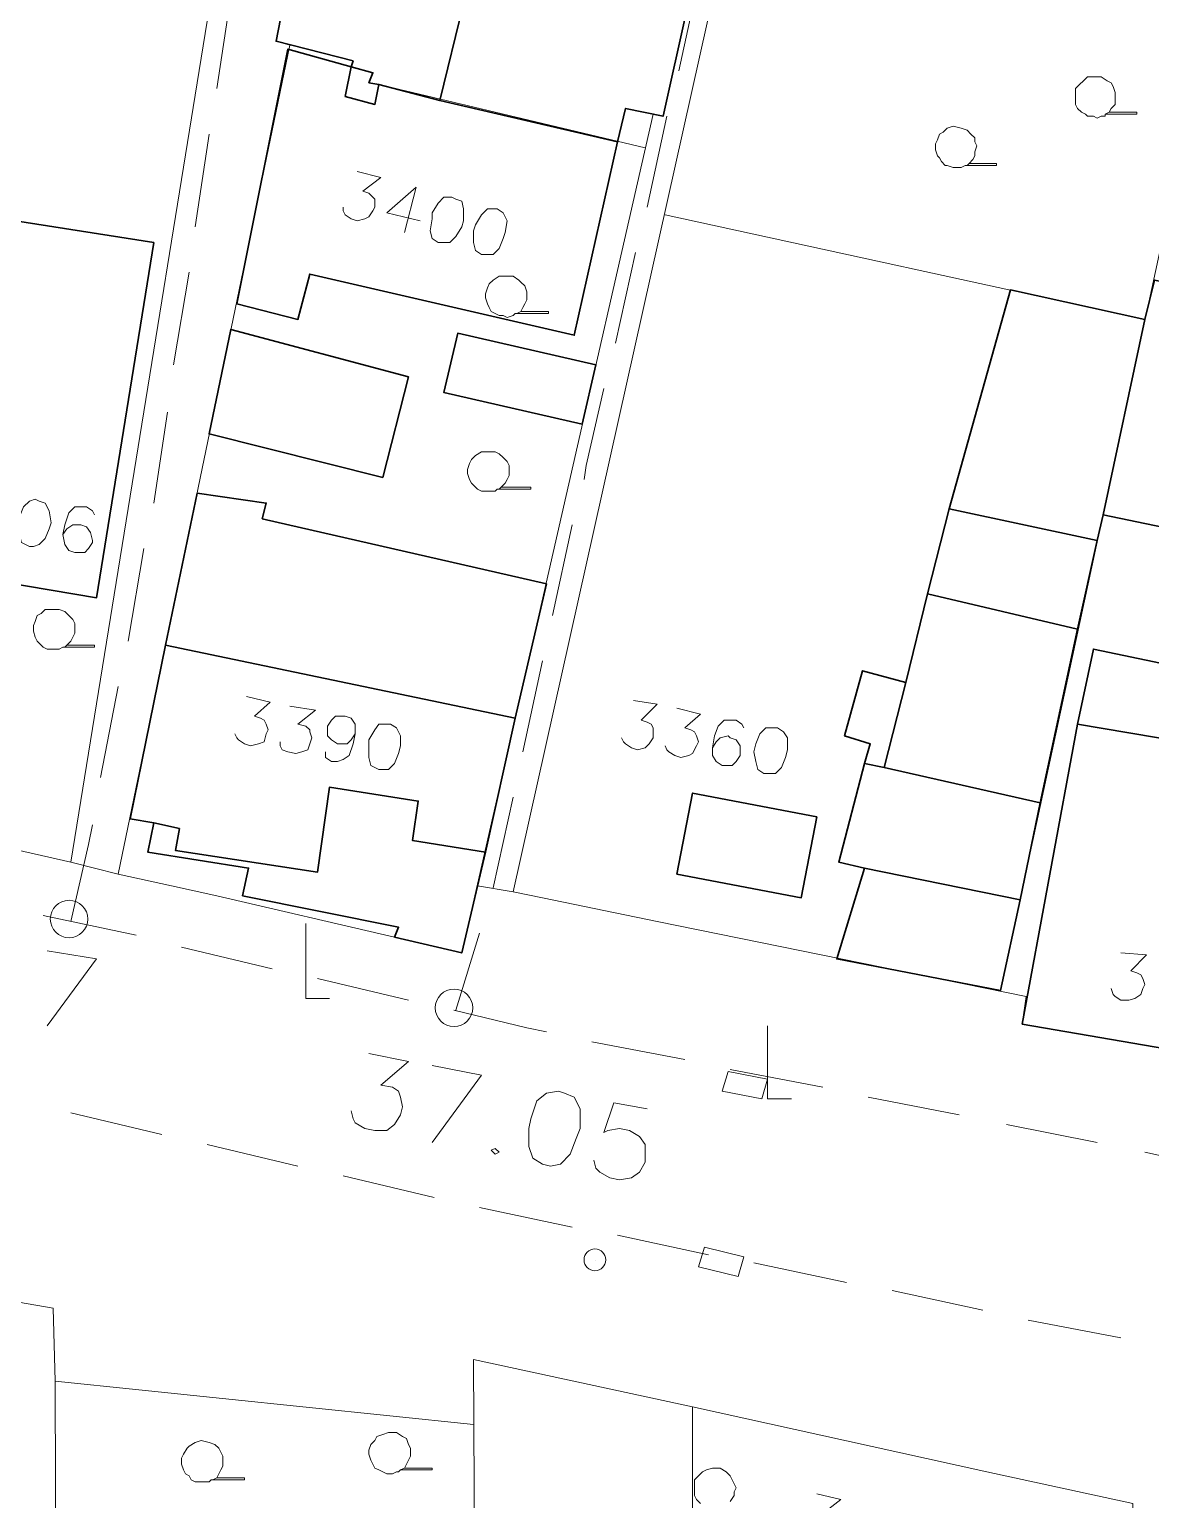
# Model space of a CAD drawing. Extents: x -2391 to 32076, y -11492 to 5852.
# Drawn here: x 4707.3 to 4755.3, y -1520.2 to -1457.1 of the extents above; entities that cross this region are included whole.
import ezdxf

# ---------------------------------------------------------------- set-up
doc = ezdxf.new("R2010")
doc.units = 0
doc.header["$LTSCALE"] = 7
for name, color, linetype in [('ALVE-CT', 3, 'CONTINUOUS'), ('PDF2_A101 - EDIFICACAO', 7, 'CONTINUOUS'), ('PDF2_A103 - PROJECAO_1', 7, 'CONTINUOUS'), ('PDF2_A104 - PROJECAO_2', 7, 'CONTINUOUS'), ('PDF2_A123 - N DE PORTA', 7, 'CONTINUOUS'), ('PDF2_A124 - MURO', 7, 'CONTINUOUS'), ('PDF2_C301 - MEIO_FIO_2D', 7, 'CONTINUOUS'), ('PDF2_C304 - CAMINHO_E_OUTROS_TIPOS_ACESSO_2D', 7, 'CONTINUOUS'), ('PDF2_C317 - BOCA_LOBO', 7, 'CONTINUOUS'), ('PDF2_F602 - ARVORE_ISOLADA', 7, 'CONTINUOUS'), ('PDF2_I902 - LUMINARIA', 7, 'CONTINUOUS'), ('PDF2_I903 - POSTE', 7, 'CONTINUOUS'), ('PDF2_N1403 - COTA_DE_APARELHO', 7, 'CONTINUOUS')]:
    doc.layers.add(name, color=color, linetype=linetype)

msp = doc.modelspace()

# ---------------------------------------------------------------- linework, layer by layer
at = {"layer": 'ALVE-CT'}
msp.add_circle((4550.796, -1271.53), 500, dxfattribs=at)
at = {"layer": 'PDF2_A101 - EDIFICACAO', "lineweight": 30}
for points in [[(4732.489, -1461.94), (4724.869, -1460.162), (4725.885, -1456.014), (4726.817, -1452.119), (4728.256, -1452.458), (4728.002, -1453.813), (4731.896, -1454.744), (4731.727, -1455.421), (4735.452, -1456.268), (4734.436, -1460.84), (4732.828, -1460.501)], [(4725.885, -1456.014), (4724.869, -1460.162), (4722.245, -1459.485), (4721.821, -1459.4), (4721.991, -1458.977), (4721.059, -1458.723), (4721.144, -1458.469), (4717.842, -1457.623), (4718.519, -1454.151)], [(4721.059, -1458.723), (4720.805, -1459.993), (4722.075, -1460.332), (4722.245, -1459.485), (4724.869, -1460.162), (4732.489, -1461.94), (4730.627, -1470.238), (4719.281, -1467.613), (4718.773, -1469.56), (4716.149, -1468.883), (4718.35, -1457.961)], [(4712.593, -1466.258), (4710.138, -1481.498), (4702.094, -1480.143), (4702.264, -1479.212), (4701.671, -1479.127), (4701.417, -1479.043), (4701.925, -1475.995), (4702.179, -1475.995), (4702.687, -1476.079), (4704.465, -1464.988)], [(4752.216, -1482.853), (4750.607, -1490.303), (4749.761, -1494.452), (4748.914, -1498.346), (4741.887, -1496.992), (4743.072, -1493.097), (4741.972, -1492.843), (4743.072, -1488.61), (4743.326, -1487.763), (4742.226, -1487.425), (4742.988, -1484.631), (4744.85, -1485.139), (4745.782, -1481.329), (4746.713, -1477.688), (4749.337, -1468.29), (4755.095, -1469.56), (4753.317, -1477.942), (4753.063, -1479.043)], [(4767.879, -1470.492), (4766.27, -1478.365), (4764.239, -1477.942), (4763.9, -1480.228), (4759.159, -1479.212), (4759.667, -1476.926), (4757.381, -1476.503), (4756.957, -1478.704), (4753.317, -1477.942), (4755.095, -1469.56), (4755.518, -1467.867), (4760.344, -1468.883)], [(4723.515, -1472.016), (4722.414, -1476.333), (4714.964, -1474.471), (4715.895, -1469.984)], [(4731.558, -1471.508), (4730.965, -1474.048), (4725.039, -1472.693), (4725.631, -1470.153)], [(4726.817, -1492.42), (4725.801, -1496.738), (4722.922, -1496.06), (4723.091, -1495.637), (4716.403, -1494.282), (4716.657, -1493.097), (4712.339, -1492.42), (4712.593, -1491.15), (4711.577, -1490.981), (4713.101, -1483.53), (4714.456, -1477.011), (4717.419, -1477.434), (4717.249, -1478.111), (4729.441, -1480.905), (4728.087, -1486.663)], [(4768.133, -1484.969), (4767.117, -1489.626), (4764.577, -1502.326), (4749.845, -1499.786), (4752.216, -1486.917), (4752.893, -1483.699), (4759.328, -1485.054), (4759.667, -1483.276), (4760.344, -1480.313), (4768.726, -1482.091)], [(4741.04, -1490.896), (4740.363, -1494.367), (4735.029, -1493.351), (4735.706, -1489.88)]]:
    msp.add_lwpolyline(points, close=True, dxfattribs=at)
at = {"layer": 'PDF2_A103 - PROJECAO_1', "lineweight": 30}
for points in [[(4760.344, -1468.883), (4767.879, -1470.492), (4766.27, -1478.365), (4764.239, -1477.942), (4759.667, -1476.926), (4757.381, -1476.503), (4756.957, -1478.704), (4753.317, -1477.942), (4755.095, -1469.56), (4755.518, -1467.867)], [(4752.216, -1482.853), (4750.607, -1490.303), (4749.761, -1494.452), (4743.072, -1493.097), (4741.972, -1492.843), (4743.072, -1488.61), (4743.919, -1488.779), (4744.85, -1485.139), (4745.782, -1481.329), (4746.713, -1477.688), (4753.063, -1479.043)], [(4728.087, -1486.663), (4726.817, -1492.42), (4723.684, -1491.912), (4723.938, -1490.219), (4720.128, -1489.626), (4719.62, -1493.266), (4713.524, -1492.335), (4713.694, -1491.404), (4712.593, -1491.15), (4711.577, -1490.981), (4713.101, -1483.53)], [(4768.133, -1484.969), (4767.117, -1489.626), (4764.577, -1502.326), (4749.845, -1499.786), (4752.216, -1486.917), (4756.703, -1487.679), (4758.735, -1488.102), (4759.328, -1485.054), (4759.667, -1483.276)]]:
    msp.add_lwpolyline(points, close=True, dxfattribs=at)
at = {"layer": 'PDF2_A104 - PROJECAO_2', "lineweight": 30}
for points in [[(4752.216, -1482.853), (4750.607, -1490.303), (4743.919, -1488.779), (4744.85, -1485.139), (4745.782, -1481.329)], [(4756.703, -1487.679), (4756.111, -1490.727), (4759.413, -1491.319), (4759.921, -1488.271), (4767.117, -1489.626), (4764.577, -1502.326), (4749.845, -1499.786), (4752.216, -1486.917)]]:
    msp.add_lwpolyline(points, close=True, dxfattribs=at)
at = {"layer": 'PDF2_A123 - N DE PORTA', "lineweight": 9}
for points in [[(4721.313, -1463.21), (4722.329, -1463.464), (4721.567, -1464.057), (4721.821, -1464.142), (4721.991, -1464.311), (4722.075, -1464.396), (4722.075, -1464.734), (4721.991, -1464.904), (4721.821, -1465.158), (4721.652, -1465.242), (4721.313, -1465.327), (4721.059, -1465.242), (4720.805, -1465.073), (4720.721, -1464.904), (4720.721, -1464.734)], [(4723.345, -1465.835), (4723.853, -1463.888), (4722.583, -1464.988), (4724.023, -1465.327)], [(4710.053, -1477.942), (4709.968, -1477.773), (4709.714, -1477.603), (4709.46, -1477.603), (4709.206, -1477.603), (4708.952, -1477.857), (4708.783, -1478.365), (4708.698, -1478.789), (4708.783, -1479.212), (4708.952, -1479.466), (4709.206, -1479.551), (4709.291, -1479.551), (4709.63, -1479.551), (4709.799, -1479.381), (4709.968, -1479.127), (4709.968, -1479.043), (4709.884, -1478.704), (4709.714, -1478.45), (4709.46, -1478.365), (4709.376, -1478.365), (4709.122, -1478.365), (4708.868, -1478.535), (4708.698, -1478.789)], [(4716.572, -1485.731), (4717.588, -1485.985), (4716.911, -1486.578), (4717.165, -1486.663), (4717.334, -1486.747), (4717.419, -1486.917), (4717.503, -1487.171), (4717.419, -1487.34), (4717.334, -1487.679), (4717.08, -1487.763), (4716.741, -1487.848), (4716.487, -1487.763), (4716.233, -1487.594), (4716.149, -1487.509), (4716.064, -1487.34)], [(4733.166, -1485.901), (4734.182, -1486.07), (4733.505, -1486.747), (4733.759, -1486.832), (4733.928, -1486.917), (4734.013, -1487.086), (4734.013, -1487.34), (4734.013, -1487.509), (4733.844, -1487.763), (4733.674, -1487.933), (4733.336, -1488.017), (4733.082, -1487.933), (4732.828, -1487.763), (4732.743, -1487.679), (4732.658, -1487.509)], [(4718.435, -1486.155), (4719.535, -1486.324), (4718.773, -1486.917), (4719.112, -1487.001), (4719.281, -1487.171), (4719.281, -1487.255), (4719.366, -1487.509), (4719.281, -1487.763), (4719.197, -1488.017), (4718.943, -1488.102), (4718.689, -1488.187), (4718.35, -1488.102), (4718.096, -1488.017), (4718.011, -1487.848), (4718.011, -1487.679)], [(4721.229, -1487.34), (4721.059, -1487.594), (4720.89, -1487.763), (4720.551, -1487.763), (4720.467, -1487.763), (4720.213, -1487.594), (4720.043, -1487.425), (4720.043, -1487.086), (4720.043, -1487.001), (4720.213, -1486.747), (4720.382, -1486.578), (4720.721, -1486.578), (4720.805, -1486.578), (4721.059, -1486.663), (4721.229, -1486.917), (4721.229, -1487.34), (4721.144, -1487.763), (4720.975, -1488.271), (4720.721, -1488.441), (4720.467, -1488.525), (4720.213, -1488.525), (4719.959, -1488.356), (4719.959, -1488.102)], [(4735.029, -1486.239), (4736.045, -1486.493), (4735.368, -1487.086), (4735.622, -1487.171), (4735.791, -1487.255), (4735.876, -1487.425), (4735.96, -1487.679), (4735.876, -1487.848), (4735.706, -1488.187), (4735.537, -1488.271), (4735.198, -1488.356), (4734.944, -1488.271), (4734.69, -1488.102), (4734.606, -1488.017), (4734.521, -1487.848)], [(4737.908, -1487.086), (4737.823, -1486.917), (4737.569, -1486.747), (4737.4, -1486.747), (4737.061, -1486.747), (4736.807, -1487.001), (4736.638, -1487.425), (4736.553, -1487.933), (4736.553, -1488.271), (4736.722, -1488.525), (4736.976, -1488.695), (4737.061, -1488.695), (4737.4, -1488.695), (4737.569, -1488.525), (4737.738, -1488.271), (4737.738, -1488.187), (4737.738, -1487.848), (4737.569, -1487.594), (4737.315, -1487.509), (4737.23, -1487.425), (4736.892, -1487.509), (4736.722, -1487.679), (4736.553, -1487.933)], [(4754.079, -1496.738), (4755.179, -1496.822), (4754.502, -1497.5), (4754.756, -1497.584), (4754.925, -1497.669), (4755.01, -1497.838), (4755.095, -1498.092), (4755.01, -1498.262), (4754.925, -1498.516), (4754.671, -1498.685), (4754.417, -1498.77), (4754.079, -1498.77), (4753.825, -1498.6), (4753.74, -1498.516), (4753.655, -1498.262)], [(4741.04, -1519.936), (4742.056, -1520.19), (4741.294, -1520.783), (4741.633, -1520.867), (4741.802, -1520.952), (4741.887, -1521.121), (4741.887, -1521.375), (4741.887, -1521.545), (4741.718, -1521.799), (4741.464, -1521.968), (4741.21, -1522.053), (4740.871, -1521.968), (4740.617, -1521.799), (4740.532, -1521.714), (4740.532, -1521.46)]]:
    msp.add_lwpolyline(points, dxfattribs=at)
for points in [[(4725.377, -1464.311), (4725.039, -1464.311), (4724.785, -1464.565), (4724.531, -1464.988), (4724.531, -1465.242), (4724.446, -1465.75), (4724.531, -1466.089), (4724.785, -1466.258), (4725.039, -1466.258), (4725.293, -1466.258), (4725.547, -1466.004), (4725.801, -1465.581), (4725.885, -1465.327), (4725.885, -1464.819), (4725.801, -1464.48), (4725.547, -1464.396)], [(4727.155, -1464.819), (4726.901, -1464.819), (4726.647, -1465.073), (4726.393, -1465.496), (4726.309, -1465.75), (4726.309, -1466.258), (4726.393, -1466.597), (4726.647, -1466.766), (4726.817, -1466.766), (4727.155, -1466.766), (4727.409, -1466.512), (4727.579, -1466.089), (4727.663, -1465.835), (4727.748, -1465.327), (4727.579, -1464.988), (4727.325, -1464.819)], [(4707.513, -1477.265), (4707.259, -1477.349), (4707.005, -1477.603), (4706.836, -1478.027), (4706.751, -1478.365), (4706.836, -1478.789), (4706.92, -1479.127), (4707.259, -1479.297), (4707.428, -1479.297), (4707.682, -1479.212), (4707.936, -1478.958), (4708.106, -1478.535), (4708.19, -1478.281), (4708.106, -1477.773), (4707.936, -1477.434), (4707.682, -1477.349)], [(4722.583, -1486.917), (4722.245, -1486.917), (4722.075, -1487.171), (4721.821, -1487.594), (4721.821, -1487.933), (4721.821, -1488.356), (4721.906, -1488.695), (4722.245, -1488.864), (4722.414, -1488.864), (4722.668, -1488.864), (4722.922, -1488.61), (4723.091, -1488.187), (4723.176, -1487.848), (4723.176, -1487.425), (4723.007, -1487.086), (4722.753, -1486.917)], [(4739.178, -1487.086), (4738.839, -1487.086), (4738.585, -1487.34), (4738.416, -1487.763), (4738.331, -1488.102), (4738.416, -1488.525), (4738.5, -1488.864), (4738.754, -1489.033), (4738.924, -1489.033), (4739.262, -1489.033), (4739.516, -1488.779), (4739.686, -1488.356), (4739.77, -1488.017), (4739.77, -1487.509), (4739.601, -1487.255), (4739.347, -1487.086)]]:
    msp.add_lwpolyline(points, close=True, dxfattribs=at)
at = {"layer": 'PDF2_A124 - MURO', "lineweight": 9}
for points in [[(4709.037, -1492.843), (4706.074, -1492.166), (4704.211, -1491.742), (4699.639, -1490.727), (4697.861, -1490.219), (4694.136, -1489.203), (4675.256, -1484.038), (4672.462, -1483.191), (4668.059, -1482.006), (4666.958, -1481.752), (4666.704, -1481.667), (4667.128, -1478.789), (4662.979, -1477.519), (4661.117, -1476.926), (4656.799, -1475.487), (4657.307, -1472.1), (4649.433, -1470.661), (4648.925, -1470.576), (4646.724, -1470.153), (4646.554, -1470.153), (4650.279, -1450.68), (4651.295, -1445.092), (4654.682, -1427.058), (4658.746, -1405.723)], [(4738.331, -1405.384), (4724.869, -1460.162)], [(4747.814, -1405.384), (4728.002, -1494.113)], [(4753.317, -1477.942), (4770.08, -1481.498), (4770.927, -1477.773), (4772.282, -1471.084), (4773.552, -1465.327), (4776.007, -1453.643), (4776.346, -1451.95), (4778.124, -1443.483), (4778.462, -1442.129), (4780.41, -1432.646), (4780.748, -1431.038), (4781.172, -1429.26), (4781.595, -1427.143), (4783.203, -1419.354), (4783.796, -1416.729), (4786.167, -1405.554), (4747.814, -1405.384), (4746.544, -1405.384), (4741.379, -1428.159)], [(4748.914, -1498.346), (4759.159, -1450.765), (4759.243, -1450.511), (4760.513, -1444.753), (4761.275, -1441.198), (4761.868, -1438.319), (4762.207, -1436.626), (4764.069, -1428.328), (4764.662, -1425.534), (4768.98, -1405.469)], [(4734.013, -1460.755), (4725.801, -1496.738), (4722.922, -1496.06), (4715.302, -1494.282), (4713.355, -1493.859), (4711.069, -1493.351), (4718.435, -1457.792), (4717.842, -1457.623), (4720.043, -1446.616), (4717.673, -1446.023), (4718.604, -1442.298), (4719.705, -1442.552), (4720.297, -1440.097), (4721.313, -1440.351), (4721.144, -1441.198), (4723.599, -1441.79), (4724.277, -1438.15)], [(4711.069, -1493.351), (4709.037, -1492.843), (4717.165, -1442.637), (4707.344, -1441.621)], [(4718.35, -1457.961), (4721.059, -1458.723), (4720.805, -1459.993), (4722.075, -1460.332), (4722.245, -1459.485), (4733.674, -1462.194)], [(4734.521, -1465.073), (4755.095, -1469.56)], [(4610.826, -1479.381), (4636.479, -1487.509), (4642.152, -1489.372), (4642.406, -1489.457), (4645.03, -1497.246), (4645.284, -1497.33), (4648.078, -1498.092), (4656.714, -1500.717), (4659.339, -1501.479), (4667.89, -1504.104), (4671.192, -1505.035), (4671.361, -1505.12), (4671.361, -1511.469), (4681.606, -1511.215), (4681.606, -1508.506), (4686.008, -1509.607), (4687.871, -1510.115), (4690.411, -1510.707), (4690.58, -1512.147), (4700.994, -1513.755), (4700.909, -1510.707), (4708.275, -1511.977), (4708.36, -1515.11), (4726.309, -1516.973)], [(4768.895, -1481.244), (4764.577, -1502.326), (4749.845, -1499.786), (4750.015, -1498.6), (4734.182, -1495.383), (4729.272, -1494.367), (4728.002, -1494.113), (4726.478, -1493.859)], [(4735.622, -1596.812), (4735.706, -1516.211), (4730.203, -1515.025), (4726.309, -1514.179), (4726.732, -1596.896)], [(4708.36, -1515.11), (4708.614, -1596.896)], [(4771.435, -1526.37), (4760.767, -1524.677), (4758.058, -1524.254), (4754.587, -1523.746), (4754.587, -1520.359), (4748.321, -1519.005), (4744.512, -1518.158), (4735.706, -1516.211)]]:
    msp.add_lwpolyline(points, dxfattribs=at)
at = {"layer": 'PDF2_C301 - MEIO_FIO_2D', "lineweight": 9}
for points in [[(4711.831, -1495.976), (4707.852, -1495.129)], [(4717.673, -1497.415), (4713.778, -1496.484)], [(4723.515, -1498.77), (4719.62, -1497.838)], [(4729.441, -1500.124), (4728.595, -1499.955), (4725.462, -1499.193)], [(4735.368, -1501.31), (4731.389, -1500.548)], [(4741.294, -1502.495), (4737.315, -1501.733)], [(4747.136, -1503.68), (4743.242, -1502.918)], [(4712.932, -1504.527), (4709.037, -1503.596)], [(4753.063, -1504.866), (4749.168, -1504.104)], [(4718.773, -1505.882), (4714.879, -1504.95)], [(4758.989, -1506.136), (4755.095, -1505.289)], [(4724.615, -1507.236), (4720.721, -1506.305)], [(4730.542, -1508.506), (4726.563, -1507.659)], [(4736.384, -1509.691), (4732.489, -1508.845)], [(4742.31, -1510.877), (4738.331, -1510.03)], [(4748.152, -1512.062), (4744.258, -1511.215)], [(4754.079, -1513.247), (4750.099, -1512.485)]]:
    msp.add_lwpolyline(points, dxfattribs=at)
at = {"layer": 'PDF2_C304 - CAMINHO_E_OUTROS_TIPOS_ACESSO_2D', "lineweight": 9}
for points in [[(4735.96, -1454.998), (4735.114, -1458.892)], [(4715.895, -1455.675), (4715.302, -1459.654)], [(4734.606, -1460.84), (4733.759, -1464.734)], [(4714.964, -1461.602), (4714.371, -1465.581)], [(4733.251, -1466.682), (4732.404, -1470.576)], [(4714.117, -1467.528), (4713.44, -1471.508)], [(4731.896, -1472.524), (4731.135, -1475.825), (4731.05, -1476.418)], [(4713.186, -1473.54), (4712.593, -1477.434)], [(4730.542, -1478.365), (4729.695, -1482.26)], [(4712.17, -1479.381), (4711.492, -1483.361)], [(4729.272, -1484.207), (4728.425, -1488.102)], [(4711.069, -1485.308), (4710.307, -1489.203)], [(4728.002, -1490.049), (4727.155, -1493.944)], [(4709.968, -1491.234), (4709.799, -1492.081), (4709.037, -1495.383)], [(4726.563, -1495.891), (4725.547, -1499.193)]]:
    msp.add_lwpolyline(points, dxfattribs=at)
at = {"layer": 'PDF2_C317 - BOCA_LOBO', "lineweight": 9}
for points in [[(4736.976, -1502.664), (4738.67, -1503.003), (4738.924, -1502.156), (4737.23, -1501.818)], [(4735.96, -1510.199), (4737.654, -1510.623), (4737.908, -1509.776), (4736.214, -1509.353)]]:
    msp.add_lwpolyline(points, close=True, dxfattribs=at)
at = {"layer": 'PDF2_F602 - ARVORE_ISOLADA', "lineweight": 9}
for points in [[(4753.571, -1460.67), (4753.401, -1460.755), (4753.401, -1460.84), (4753.232, -1460.84), (4753.063, -1460.924), (4752.893, -1460.84), (4752.639, -1460.84), (4752.555, -1460.755), (4752.385, -1460.67), (4752.216, -1460.501), (4752.131, -1460.332), (4752.131, -1460.078), (4752.131, -1459.908), (4752.131, -1459.654), (4752.301, -1459.485), (4752.47, -1459.316), (4752.639, -1459.146), (4752.893, -1459.146), (4753.232, -1459.146), (4753.486, -1459.316), (4753.655, -1459.4), (4753.74, -1459.57), (4753.825, -1459.824), (4753.825, -1459.993), (4753.825, -1460.162), (4753.825, -1460.332), (4753.655, -1460.501), (4753.571, -1460.67), (4753.401, -1460.755), (4754.756, -1460.755), (4754.756, -1460.67)], [(4747.56, -1462.872), (4747.475, -1462.956), (4747.39, -1462.956), (4747.221, -1463.041), (4747.052, -1463.041), (4746.882, -1463.041), (4746.628, -1462.956), (4746.544, -1462.956), (4746.374, -1462.787), (4746.29, -1462.618), (4746.205, -1462.533), (4746.12, -1462.279), (4746.12, -1462.025), (4746.205, -1461.856), (4746.29, -1461.602), (4746.459, -1461.517), (4746.628, -1461.348), (4746.882, -1461.263), (4747.221, -1461.348), (4747.475, -1461.432), (4747.644, -1461.602), (4747.814, -1461.771), (4747.814, -1461.94), (4747.898, -1462.11), (4747.814, -1462.364), (4747.814, -1462.533), (4747.729, -1462.702), (4747.56, -1462.872), (4747.475, -1462.956), (4748.745, -1462.956), (4748.745, -1462.872)], [(4728.341, -1469.222), (4728.171, -1469.306), (4728.087, -1469.306), (4728.002, -1469.391), (4727.748, -1469.476), (4727.579, -1469.391), (4727.409, -1469.391), (4727.24, -1469.306), (4727.071, -1469.222), (4726.986, -1469.052), (4726.901, -1468.883), (4726.817, -1468.629), (4726.817, -1468.46), (4726.901, -1468.206), (4726.986, -1468.036), (4727.155, -1467.867), (4727.409, -1467.698), (4727.579, -1467.698), (4728.002, -1467.698), (4728.256, -1467.867), (4728.341, -1467.952), (4728.51, -1468.121), (4728.595, -1468.375), (4728.595, -1468.544), (4728.595, -1468.714), (4728.51, -1468.883), (4728.425, -1469.052), (4728.341, -1469.222), (4728.171, -1469.306), (4729.526, -1469.306), (4729.526, -1469.222)], [(4727.494, -1476.757), (4727.409, -1476.841), (4727.325, -1476.841), (4727.24, -1476.926), (4726.986, -1476.926), (4726.817, -1476.926), (4726.647, -1476.926), (4726.478, -1476.841), (4726.309, -1476.672), (4726.224, -1476.587), (4726.139, -1476.418), (4726.055, -1476.164), (4726.055, -1475.995), (4726.139, -1475.741), (4726.224, -1475.571), (4726.393, -1475.402), (4726.647, -1475.233), (4726.817, -1475.233), (4727.24, -1475.233), (4727.409, -1475.317), (4727.579, -1475.487), (4727.748, -1475.656), (4727.833, -1475.825), (4727.833, -1476.079), (4727.833, -1476.249), (4727.748, -1476.418), (4727.663, -1476.587), (4727.494, -1476.757), (4727.409, -1476.841), (4728.764, -1476.841), (4728.764, -1476.757)], [(4708.868, -1483.53), (4708.783, -1483.615), (4708.698, -1483.615), (4708.529, -1483.699), (4708.36, -1483.699), (4708.19, -1483.699), (4708.021, -1483.699), (4707.852, -1483.615), (4707.682, -1483.445), (4707.598, -1483.361), (4707.513, -1483.191), (4707.428, -1482.937), (4707.428, -1482.683), (4707.513, -1482.514), (4707.598, -1482.26), (4707.767, -1482.175), (4707.936, -1482.006), (4708.19, -1482.006), (4708.529, -1482.006), (4708.783, -1482.091), (4708.952, -1482.26), (4709.122, -1482.429), (4709.206, -1482.599), (4709.206, -1482.768), (4709.206, -1483.022), (4709.122, -1483.191), (4709.037, -1483.361), (4708.868, -1483.53), (4708.783, -1483.615), (4710.053, -1483.615), (4710.053, -1483.53)], [(4723.345, -1518.835), (4723.176, -1518.92), (4723.091, -1519.005), (4723.007, -1519.005), (4722.837, -1519.089), (4722.583, -1519.089), (4722.414, -1519.005), (4722.245, -1518.92), (4722.075, -1518.835), (4721.991, -1518.666), (4721.906, -1518.497), (4721.821, -1518.243), (4721.821, -1518.073), (4721.906, -1517.819), (4722.075, -1517.65), (4722.16, -1517.481), (4722.414, -1517.396), (4722.668, -1517.311), (4723.007, -1517.311), (4723.261, -1517.481), (4723.43, -1517.565), (4723.515, -1517.819), (4723.599, -1517.989), (4723.599, -1518.158), (4723.599, -1518.327), (4723.515, -1518.497), (4723.43, -1518.666), (4723.345, -1518.835), (4723.176, -1518.92), (4724.531, -1518.92), (4724.531, -1518.835)], [(4715.302, -1519.259), (4715.133, -1519.343), (4715.048, -1519.343), (4714.964, -1519.428), (4714.794, -1519.428), (4714.54, -1519.428), (4714.371, -1519.428), (4714.202, -1519.343), (4714.117, -1519.174), (4713.948, -1519.089), (4713.863, -1518.92), (4713.778, -1518.666), (4713.778, -1518.412), (4713.863, -1518.243), (4714.032, -1517.989), (4714.117, -1517.904), (4714.371, -1517.735), (4714.625, -1517.65), (4714.964, -1517.735), (4715.218, -1517.819), (4715.387, -1517.989), (4715.471, -1518.158), (4715.556, -1518.327), (4715.556, -1518.497), (4715.556, -1518.751), (4715.471, -1518.92), (4715.387, -1519.089), (4715.302, -1519.259), (4715.133, -1519.343), (4716.487, -1519.343), (4716.487, -1519.259)]]:
    msp.add_lwpolyline(points, close=True, dxfattribs=at)
msp.add_lwpolyline([(4736.045, -1520.359), (4735.876, -1520.19), (4735.791, -1520.021), (4735.791, -1519.851), (4735.791, -1519.597), (4735.791, -1519.343), (4735.96, -1519.174), (4736.13, -1519.005), (4736.299, -1518.92), (4736.553, -1518.835), (4736.892, -1518.835), (4737.146, -1519.005), (4737.315, -1519.174), (4737.4, -1519.343), (4737.484, -1519.513), (4737.569, -1519.682), (4737.484, -1519.851), (4737.484, -1520.021), (4737.315, -1520.275)], dxfattribs=at)
at = {"layer": 'PDF2_I902 - LUMINARIA', "lineweight": 9}
msp.add_lwpolyline([(4731.558, -1509.945), (4731.558, -1509.945)], dxfattribs=at)
msp.add_circle((4731.516, -1509.903), 0.466, dxfattribs=at)
at = {"layer": 'PDF2_I903 - POSTE', "lineweight": 9}
for points in [[(4720.128, -1498.685), (4719.112, -1498.685), (4719.112, -1495.468)], [(4739.94, -1503.003), (4738.924, -1503.003), (4738.924, -1499.87)]]:
    msp.add_lwpolyline(points, dxfattribs=at)
at = {"layer": 'PDF2_N1403 - COTA_DE_APARELHO', "lineweight": 9}
for points in [[(4708.021, -1499.87), (4710.138, -1496.992), (4708.021, -1496.653)], [(4721.821, -1501.056), (4723.515, -1501.394), (4722.329, -1502.41), (4722.837, -1502.495), (4723.091, -1502.664), (4723.176, -1502.918), (4723.261, -1503.342), (4723.176, -1503.68), (4722.922, -1504.104), (4722.583, -1504.358), (4722.075, -1504.358), (4721.652, -1504.273), (4721.229, -1504.019), (4721.144, -1503.85), (4721.059, -1503.511)], [(4724.531, -1504.866), (4726.647, -1501.987), (4724.531, -1501.564)], [(4733.759, -1503.426), (4732.32, -1503.172), (4731.896, -1504.442), (4732.066, -1504.358), (4732.574, -1504.273), (4732.997, -1504.358), (4733.42, -1504.612), (4733.674, -1504.95), (4733.674, -1505.458), (4733.674, -1505.712), (4733.42, -1506.136), (4733.082, -1506.39), (4732.574, -1506.474), (4732.15, -1506.39), (4731.727, -1506.136), (4731.558, -1505.966), (4731.473, -1505.628)]]:
    msp.add_lwpolyline(points, dxfattribs=at)
for points in [[(4729.949, -1502.664), (4729.441, -1502.749), (4729.018, -1503.088), (4728.764, -1503.85), (4728.679, -1504.273), (4728.679, -1505.035), (4728.849, -1505.543), (4729.272, -1505.797), (4729.611, -1505.882), (4730.034, -1505.797), (4730.457, -1505.374), (4730.711, -1504.696), (4730.881, -1504.273), (4730.881, -1503.426), (4730.627, -1502.918), (4730.203, -1502.749)], [(4727.24, -1505.12), (4727.071, -1505.204), (4727.24, -1505.374), (4727.409, -1505.289)]]:
    msp.add_lwpolyline(points, close=True, dxfattribs=at)
for centre in [(4708.96, -1495.282), (4725.471, -1499.092)]:
    msp.add_circle(centre, 0.804, dxfattribs=at)

doc.saveas('drawing.dxf')
